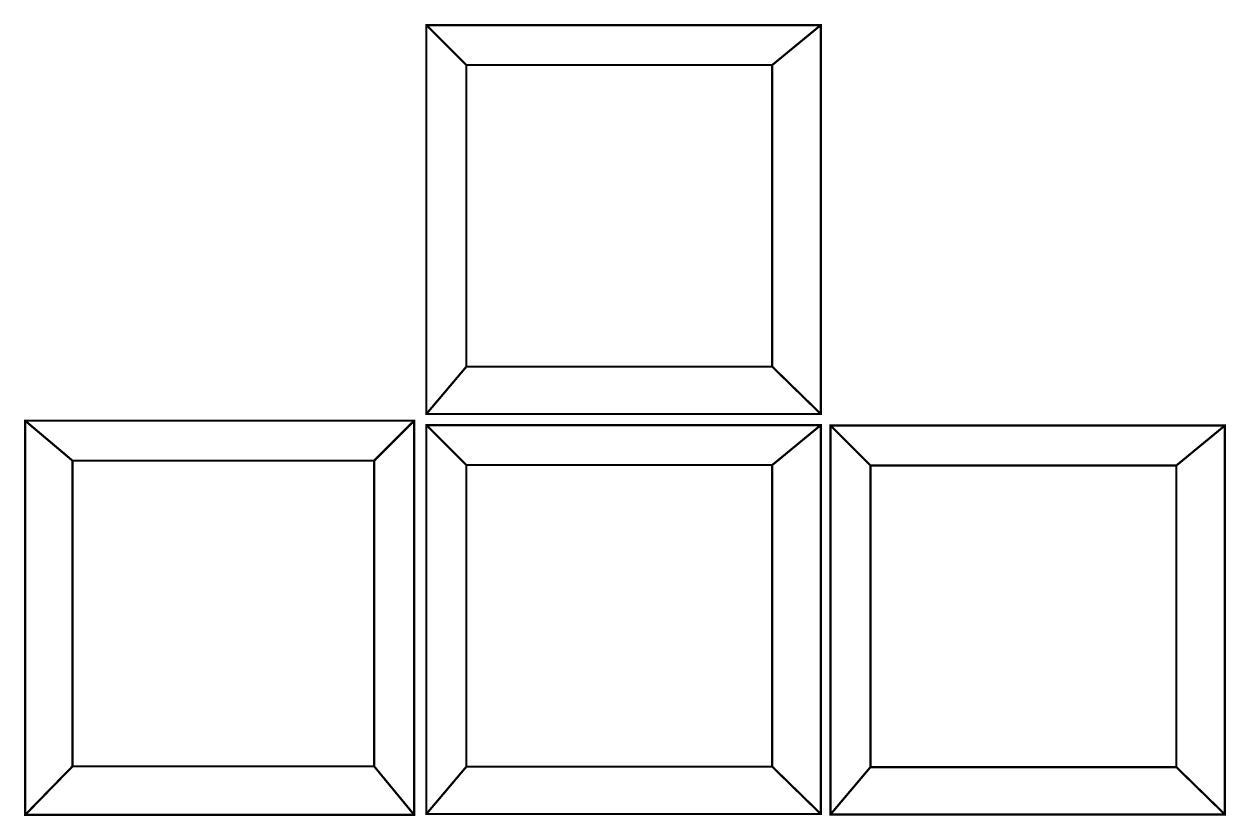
# Model space of a CAD drawing. Extents: x 0.1 to 83.1, y 0.1 to 54.8.
import ezdxf

# ---------------------------------------------------------------- set-up
doc = ezdxf.new("R2010")
doc.units = 0
doc.layers.get('0').update_dxf_attribs({"linetype": 'CONTINUOUS'})

msp = doc.modelspace()

# ---------------------------------------------------------------- linework, layer by layer
at = {"color": 0}
for points, const_width in [([(27.844, 54.7114), (55.0768, 54.7114), (55.0768, 27.8465), (27.844, 27.8465), (27.844, 54.7114)], 0.150729), ([(30.604, 51.9513), (51.725, 51.9513), (51.725, 31.1158), (30.604, 31.1158), (30.604, 51.9513)], 0.150751), ([(27.0007, 27.3817), (27.0007, 0.148763), (0.135851, 0.148763), (0.135851, 27.3817), (27.0007, 27.3817)], 0.150729), ([(27.844, 27.076), (55.0768, 27.076), (55.0768, 0.211154), (27.844, 0.211154), (27.844, 27.076)], 0.150729), ([(55.7486, 27.0449), (82.9814, 27.0449), (82.9814, 0.180122), (55.7486, 0.180122), (55.7486, 27.0449)], 0.150729), ([(24.2406, 24.6215), (24.2406, 3.5006), (3.40511, 3.5006), (3.40511, 24.6215), (24.2406, 24.6215)], 0.150751), ([(30.604, 24.316), (51.725, 24.316), (51.725, 3.48047), (30.604, 3.48047), (30.604, 24.316)], 0.150751), ([(58.5087, 24.2849), (79.6296, 24.2849), (79.6296, 3.44943), (58.5087, 3.44943), (58.5087, 24.2849)], 0.150751)]:
    msp.add_lwpolyline(points, close=True, dxfattribs=dict(at, const_width=const_width))
at = {"color": 0, "const_width": 0.150729}
for points in [[(27.844, 54.7114), (30.604, 51.9513)], [(51.7249, 51.9513), (55.0768, 54.7114)], [(30.604, 31.1158), (27.844, 27.8465)], [(51.7249, 31.1158), (55.0768, 27.8465)], [(3.40511, 24.6215), (0.135851, 27.3817)], [(27.0007, 27.3817), (24.2406, 24.6215)], [(27.844, 27.076), (30.604, 24.3158)], [(51.7249, 24.3158), (55.0768, 27.076)], [(55.7486, 27.0449), (58.5087, 24.2849)], [(79.6296, 24.2849), (82.9814, 27.0449)], [(3.40511, 3.50065), (0.135851, 0.148763)], [(24.2406, 3.50065), (27.0007, 0.148763)], [(30.604, 3.48047), (27.844, 0.211154)], [(51.7249, 3.48047), (55.0768, 0.211154)], [(58.5087, 3.44943), (55.7486, 0.180122)], [(79.6296, 3.44943), (82.9814, 0.180122)]]:
    msp.add_lwpolyline(points, dxfattribs=at)

doc.saveas('drawing.dxf')
